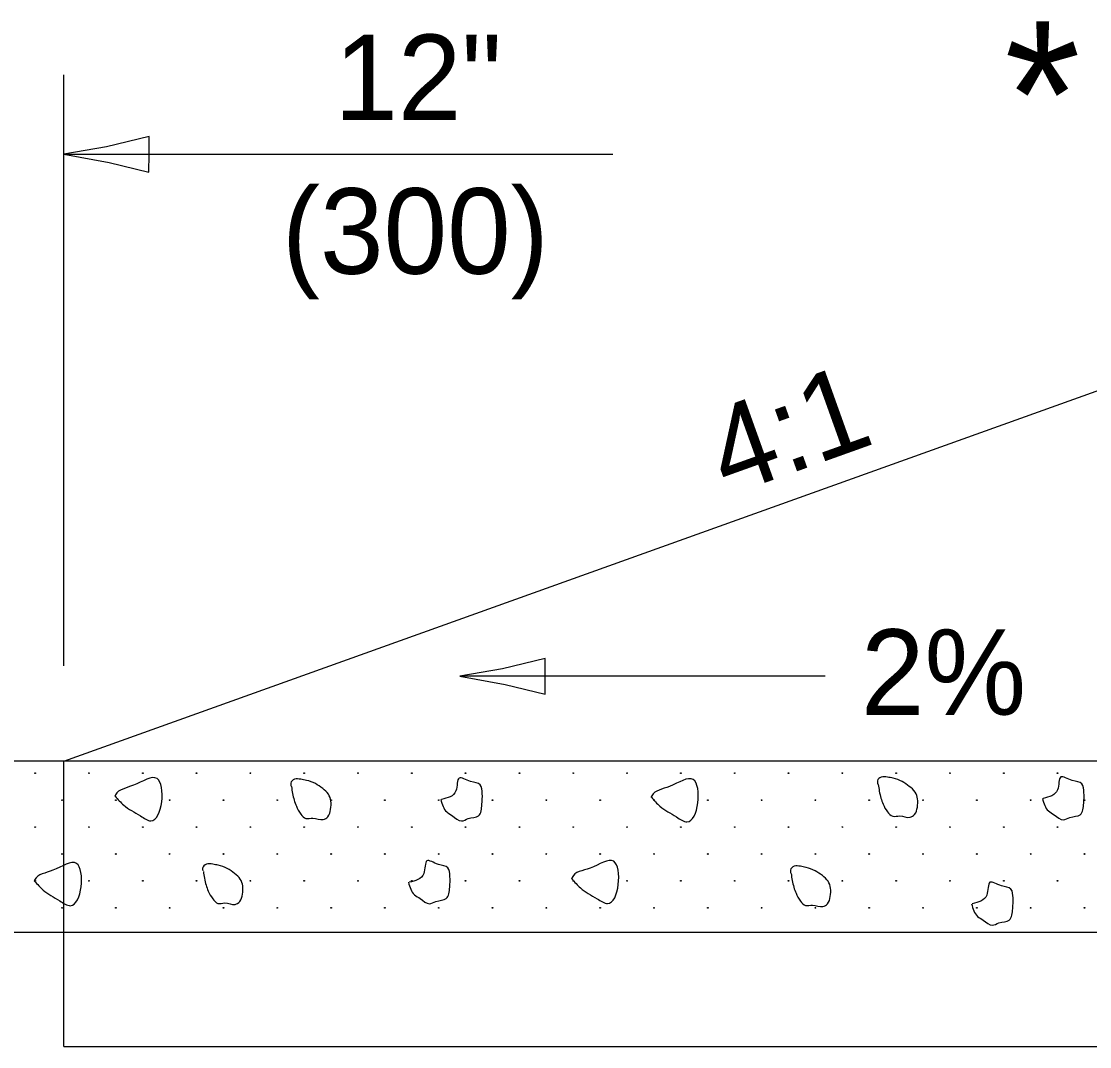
# Model space of a CAD drawing. Extents: x 0 to 2.83, y 0 to 1.83.
# Drawn here: x 2.0341 to 2.1803, y 1.2542 to 1.3945 of the extents above; entities that cross this region are included whole.
import ezdxf

# ---------------------------------------------------------------- set-up
doc = ezdxf.new("R2010")
doc.units = 0
for name, color, linetype in [('RD_Pr_Roadway_Dimensions', 7, 'Continuous'), ('RD_Pr_Roadway_Items', 7, 'Continuous'), ('RD_Pr_Roadway_Notes', 7, 'Continuous')]:
    doc.layers.add(name, color=color, linetype=linetype)

msp = doc.modelspace()

# ---------------------------------------------------------------- linework, layer by layer
at = {"layer": 'RD_Pr_Roadway_Dimensions'}
for p, q in [((2.03986, 1.30631), (2.03986, 1.38718)), ((2.03986, 1.37634), (2.11503, 1.37634))]:
    msp.add_line(p, q, dxfattribs=at)
msp.add_lwpolyline([(2.05152, 1.3739), (2.05153, 1.37634), (2.05153, 1.37878), (2.04569, 1.37735), (2.03986, 1.37634), (2.04608, 1.37521)], close=True, dxfattribs=at)
at = {"layer": 'RD_Pr_Roadway_Items'}
for p, q in [((2.03986, 1.29329), (2.25918, 1.37186)), ((2.26383, 1.29329), (1.92526, 1.29329)), ((2.03986, 1.26985), (2.03986, 1.29329)), ((2.22216, 1.26985), (1.92526, 1.26985)), ((2.03986, 1.25422), (2.03986, 1.26985)), ((2.03986, 1.25422), (2.22216, 1.25422))]:
    msp.add_line(p, q, dxfattribs=at)
for centre in [(2.03593, 1.29163), (2.0433, 1.29163), (2.05067, 1.29163), (2.05803, 1.29163), (2.0654, 1.29163), (2.07276, 1.29163), (2.08013, 1.29163), (2.0875, 1.29163), (2.09486, 1.29163), (2.10223, 1.29163), (2.1096, 1.29163), (2.11696, 1.29163), (2.12433, 1.29163), (2.1317, 1.29163), (2.13906, 1.29163), (2.14643, 1.29163), (2.15379, 1.29163), (2.16116, 1.29163), (2.16853, 1.29163), (2.17589, 1.29163), (2.03962, 1.28795), (2.04698, 1.28795), (2.05435, 1.28795), (2.06172, 1.28795), (2.06908, 1.28795), (2.07645, 1.28795), (2.08381, 1.28795), (2.09118, 1.28795), (2.09855, 1.28795), (2.10591, 1.28795), (2.11328, 1.28795), (2.12065, 1.28795), (2.12801, 1.28795), (2.13538, 1.28795), (2.14274, 1.28795), (2.15011, 1.28795), (2.15748, 1.28795), (2.16484, 1.28795), (2.17221, 1.28795), (2.17958, 1.28795), (2.03593, 1.28427), (2.0433, 1.28427), (2.05067, 1.28427), (2.05803, 1.28427), (2.0654, 1.28427), (2.07276, 1.28427), (2.08013, 1.28427), (2.0875, 1.28427), (2.09486, 1.28427), (2.10223, 1.28427), (2.1096, 1.28427), (2.11696, 1.28427), (2.12433, 1.28427), (2.1317, 1.28427), (2.13906, 1.28427), (2.14643, 1.28427), (2.15379, 1.28427), (2.16116, 1.28427), (2.16853, 1.28427), (2.17589, 1.28427), (2.03962, 1.28058), (2.04698, 1.28058), (2.05435, 1.28058), (2.06172, 1.28058), (2.06908, 1.28058), (2.07645, 1.28058), (2.08381, 1.28058), (2.09118, 1.28058), (2.09855, 1.28058), (2.10591, 1.28058), (2.11328, 1.28058), (2.12065, 1.28058), (2.12801, 1.28058), (2.13538, 1.28058), (2.14274, 1.28058), (2.15011, 1.28058), (2.15748, 1.28058), (2.16484, 1.28058), (2.17221, 1.28058), (2.17958, 1.28058), (2.03593, 1.2769), (2.0433, 1.2769), (2.05067, 1.2769), (2.05803, 1.2769), (2.0654, 1.2769), (2.07276, 1.2769), (2.08013, 1.2769), (2.0875, 1.2769), (2.09486, 1.2769), (2.10223, 1.2769), (2.1096, 1.2769), (2.11696, 1.2769), (2.12433, 1.2769), (2.1317, 1.2769), (2.13906, 1.2769), (2.14643, 1.2769), (2.15379, 1.2769), (2.16116, 1.2769), (2.16853, 1.2769), (2.17589, 1.2769), (2.03962, 1.27322), (2.04698, 1.27322), (2.05435, 1.27322), (2.06172, 1.27322), (2.06908, 1.27322), (2.07645, 1.27322), (2.08381, 1.27322), (2.09118, 1.27322), (2.09855, 1.27322), (2.10591, 1.27322), (2.11328, 1.27322), (2.12065, 1.27322), (2.12801, 1.27322), (2.13538, 1.27322), (2.14274, 1.27322), (2.15011, 1.27322), (2.15748, 1.27322), (2.16484, 1.27322), (2.17221, 1.27322), (2.17958, 1.27322)]:
    msp.add_circle(centre, 0.0000521, dxfattribs=at)
for points in [[(2.04689, 1.28849), (2.04806, 1.28727), (2.05035, 1.28579), (2.05177, 1.28512), (2.05263, 1.29091), (2.04939, 1.28998), (2.04694, 1.28868), (2.04683, 1.28846)], [(2.12029, 1.28835), (2.12146, 1.28712), (2.12374, 1.28565), (2.12516, 1.28498), (2.12602, 1.29077), (2.12279, 1.28984), (2.12034, 1.28854), (2.12023, 1.2883)], [(2.17382, 1.28818), (2.17464, 1.28648), (2.17543, 1.28596), (2.17668, 1.28524), (2.17758, 1.28559), (2.179, 1.28596), (2.17947, 1.28752), (2.17951, 1.28899), (2.17922, 1.29018), (2.1779, 1.29065), (2.17634, 1.29112), (2.1759, 1.28937), (2.1739, 1.28818)], [(2.07102, 1.2898), (2.07139, 1.28796), (2.07169, 1.28712), (2.0723, 1.28605), (2.073, 1.28546), (2.07396, 1.28549), (2.07538, 1.2853), (2.076, 1.28568), (2.07638, 1.28668), (2.07643, 1.28784), (2.07608, 1.28877), (2.0753, 1.28954), (2.0743, 1.29021), (2.07307, 1.29066), (2.0723, 1.2908), (2.07144, 1.2908), (2.07093, 1.29029), (2.07096, 1.28987)], [(2.09146, 1.28804), (2.09227, 1.28634), (2.09305, 1.2858), (2.0943, 1.2851), (2.09521, 1.28543), (2.09662, 1.2858), (2.0971, 1.28737), (2.09715, 1.28885), (2.09685, 1.29004), (2.09554, 1.29049), (2.09397, 1.29098), (2.09354, 1.28923), (2.09154, 1.28804)], [(2.15134, 1.2901), (2.15171, 1.28824), (2.15201, 1.28741), (2.1526, 1.28635), (2.15332, 1.28574), (2.15428, 1.28579), (2.1557, 1.2856), (2.15632, 1.28598), (2.1567, 1.28698), (2.15673, 1.28812), (2.1564, 1.28905), (2.1556, 1.28984), (2.1546, 1.29049), (2.15339, 1.29096), (2.1526, 1.2911), (2.15176, 1.2911), (2.15123, 1.29059), (2.15128, 1.29016)], [(2.03586, 1.27688), (2.03703, 1.27565), (2.03931, 1.27416), (2.04074, 1.27351), (2.0416, 1.27929), (2.03836, 1.27835), (2.03591, 1.27707), (2.0358, 1.27683)], [(2.08704, 1.27671), (2.08785, 1.27501), (2.08865, 1.27448), (2.0899, 1.27377), (2.09079, 1.2741), (2.09221, 1.27448), (2.09269, 1.27604), (2.09272, 1.27752), (2.09244, 1.27871), (2.09113, 1.27916), (2.08957, 1.27965), (2.08913, 1.2779), (2.08713, 1.27671)], [(2.10941, 1.27718), (2.11057, 1.27594), (2.11287, 1.27446), (2.11429, 1.2738), (2.11513, 1.27959), (2.11191, 1.27865), (2.10944, 1.27737), (2.10935, 1.27713)], [(2.05896, 1.27819), (2.05933, 1.27633), (2.05963, 1.27551), (2.06024, 1.27444), (2.06094, 1.27383), (2.06189, 1.27388), (2.06332, 1.27369), (2.06394, 1.27407), (2.06432, 1.27507), (2.06436, 1.27621), (2.06402, 1.27715), (2.06324, 1.27791), (2.06224, 1.27859), (2.061, 1.27904), (2.06024, 1.27919), (2.05938, 1.27919), (2.05886, 1.27866), (2.05889, 1.27826)], [(2.13942, 1.2779), (2.13979, 1.27604), (2.14009, 1.27521), (2.1407, 1.27415), (2.1414, 1.27354), (2.14235, 1.27358), (2.14378, 1.2734), (2.1444, 1.27377), (2.14478, 1.27477), (2.14482, 1.27591), (2.14448, 1.27685), (2.1437, 1.27762), (2.1427, 1.27829), (2.14146, 1.27874), (2.1407, 1.2789), (2.13984, 1.2789), (2.13932, 1.27837), (2.13935, 1.27796)], [(2.16412, 1.27377), (2.16493, 1.27205), (2.16571, 1.27154), (2.16697, 1.27083), (2.16787, 1.27116), (2.16928, 1.27154), (2.16976, 1.2731), (2.16981, 1.27458), (2.16951, 1.27577), (2.1682, 1.27623), (2.16664, 1.27671), (2.1662, 1.27496), (2.1642, 1.27377)]]:
    msp.add_spline(points, degree=3, dxfattribs=at)
at = {"layer": 'RD_Pr_Roadway_Notes'}
msp.add_line((2.1441, 1.3049), (2.09407, 1.3049), dxfattribs=at)
msp.add_lwpolyline([(2.10573, 1.30247), (2.10573, 1.3049), (2.10573, 1.30734), (2.0999, 1.30591), (2.09407, 1.3049), (2.10029, 1.30377)], close=True, dxfattribs=at)

# ---------------------------------------------------------------- texts
at = {"layer": 'RD_Pr_Roadway_Dimensions'}
for s, height, p in [('*', 0.02, (2.16862, 1.37452)), ('12"', 0.0117, (2.07689, 1.38101)), ('(300)', 0.0117, (2.06972, 1.35998))]:
    msp.add_text(s, height=height, dxfattribs=at).set_placement(p)
at = {"layer": 'RD_Pr_Roadway_Notes'}
msp.add_text('4:1', height=0.0117, rotation=19.7079, dxfattribs=at).set_placement((2.13069, 1.32953))
msp.add_text('2%', height=0.0117, dxfattribs=at).set_placement((2.14898, 1.29962))

doc.saveas('drawing.dxf')
